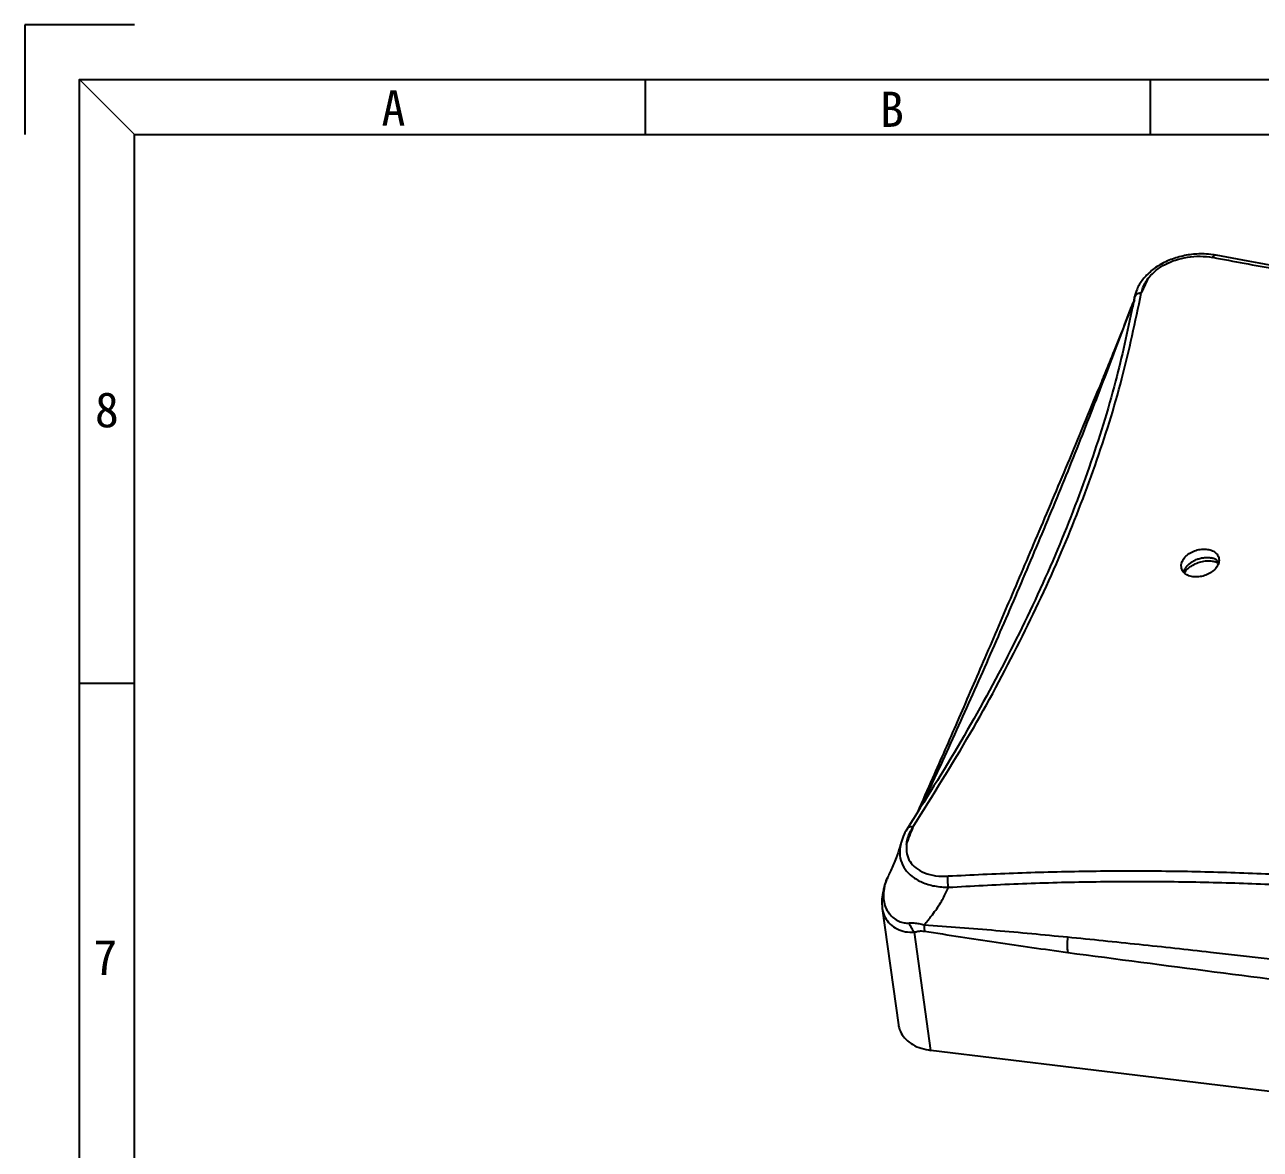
# Model space of a CAD drawing. Header units: millimetres. Extents: x 52832 to 53470, y -6025 to -5739.
# Drawn here: x 53267.1 to 53343.8, y -5808.8 to -5739 of the extents above; entities that cross this region are included whole.
import ezdxf
from ezdxf.enums import TextEntityAlignment as Align

# ---------------------------------------------------------------- set-up
doc = ezdxf.new("R2010")
doc.units = ezdxf.units.MM
doc.layers.get('0').update_dxf_attribs({"linetype": 'CONTINUOUS'})
doc.layers.add('moldbase', color=7, linetype='CONTINUOUS', lineweight=20)
doc.styles.add('宋体', font='SimSun.ttf', dxfattribs={"width": 0.7})

# ---------------------------------------------------------------- blocks, each defined once
blk = doc.blocks.new('sa3l')
at = {"color": 8}
for p, q in [((9.094947017729282e-13, 489.8880000000004), (9.094947017729282e-13, 478.2240000000002)), ((11.66400000000067, 489.8880000000004), (9.094947017729282e-13, 489.8880000000004))]:
    blk.add_line(p, q, dxfattribs=at)
for p, q in [((65.90160000000014, 484.0560000000005), (65.90160000000014, 478.2240000000002)), ((119.5560000000005, 484.0559999999996), (119.5560000000005, 478.2240000000002)), ((11.66400000000067, 419.9040000000005), (5.832000000000335, 419.9040000000005))]:
    blk.add_line(p, q)
for points in [[(5.83199999999988, 5.832000000000335), (5.832000000000789, 484.0560000000005), (340.5888, 484.0559999999996), (340.5887999999995, 5.831999999999425)], [(11.66399999999976, 11.66399999999976), (11.66400000000021, 478.2240000000002), (334.7568000000006, 478.2240000000002), (334.7567999999997, 11.66399999999976)]]:
    blk.add_lwpolyline(points, close=True)
at = {"layer": 'moldbase'}
blk.add_line((11.66400000000067, 478.2240000000002), (5.832000000000789, 484.0560000000005), dxfattribs=at)
at = {"style": '宋体'}
for s, p in [('A', (39.1734086758679, 481.0400943281934)), ('B', (92.13628136204079, 480.9039632584236)), ('8', (8.729994158632508, 448.9528305957665)), ('7', (8.560834731509658, 390.7975835757311))]:
    blk.add_text(s, height=3.732480000000002, dxfattribs=at).set_placement(p, align=Align.MIDDLE)

msp = doc.modelspace()

# ---------------------------------------------------------------- linework, layer by layer
at = {"color": 7, "linetype": 'Continuous'}
for p, q in [((53341.10543681101, -5753.289564720833), (53341.10291498153, -5753.289114348308)), ((53336.45414740485, -5755.641301794383), (53336.46317240596, -5755.614079250033)), ((53335.84601530328, -5756.486668101008), (53335.84603811033, -5756.486609676534)), ((53335.84603811033, -5756.486609676534), (53335.85686393185, -5756.461031226383)), ((53335.96066444222, -5756.227883145383), (53335.96162969718, -5756.225957370008)), ((53333.99280394785, -5761.107873159383), (53333.99252114543, -5761.108562868309)), ((53321.94620961091, -5788.860860443134), (53321.94652790423, -5788.860365509283)), ((53322.28066840035, -5788.808973760283), (53322.28745401898, -5788.782142382708)), ((53321.51064802313, -5789.836923982208), (53321.50752614423, -5789.849211400733)), ((53320.68055261306, -5791.970165417183), (53320.6806536412, -5791.969944316208)), ((53320.43272976101, -5792.704330631408), (53320.43268362468, -5792.704514287659)), ((53320.35406025543, -5793.867566506883), (53321.36586259223, -5801.099820094359)), ((53323.38697073453, -5802.691229892309), (53322.35946209686, -5795.346709366058)), ((53396.50011213548, -5811.539388654834), (53323.38697073453, -5802.691229892309))]:
    msp.add_line(p, q, dxfattribs=at)
for points in [[(53340.90203555318, -5753.256089547383), (53340.36261142403, -5753.208699696383), (53339.46766623503, -5753.254309051358), (53338.59262933231, -5753.450154510908), (53337.78678454868, -5753.783901866933), (53337.09829956466, -5754.238902155558), (53336.78327185036, -5754.527802444083)], [(53336.9245580589, -5754.667006313408), (53337.38667264563, -5754.214086187508), (53337.94111528448, -5753.853267185184), (53338.57704722281, -5753.585501632433), (53339.31481148543, -5753.408016883958), (53340.11377322551, -5753.346386489033), (53340.88396092549, -5753.417744009334)], [(53340.88457855062, -5753.414490453383), (53344.82166972517, -5754.146495876708), (53348.7986878743, -5754.853811173958), (53352.8185393542, -5755.534668900008), (53354.84485003238, -5755.864511515733), (53356.88220959483, -5756.186933552784), (53358.93096637891, -5756.501872383983), (53360.99114199743, -5756.809391067984), (53365.14406518293, -5757.401814934883), (53369.33759274247, -5757.963495082809), (53373.56830981778, -5758.493715466509), (53377.83398659417, -5758.992018451733), (53382.13301988945, -5759.458382812058), (53386.46293796978, -5759.892744461334), (53388.63871562355, -5760.097904682083), (53390.8213029114, -5760.295040861033), (53393.01060919344, -5760.484068263858), (53395.20643598025, -5760.665074079258), (53399.61590810911, -5761.004029458383), (53404.0464949668, -5761.313940769808), (53408.49479780408, -5761.596828267758)], [(53341.10291578425, -5753.289109597358), (53341.06632188625, -5753.287863909159), (53341.02406320931, -5753.297134380983), (53340.98017308098, -5753.319547782083), (53340.93431068035, -5753.357849756633), (53340.88613518231, -5753.414785954433)], [(53341.1026613637, -5753.289586465959), (53340.90203555318, -5753.256089547383)], [(53408.57057647673, -5761.453950180158), (53396.68490586601, -5760.631545299108), (53385.03810301853, -5759.600169028883), (53373.73166005042, -5758.356831773708), (53362.66858696717, -5756.892987680033), (53351.76670100303, -5755.195849810283), (53341.10543673802, -5753.289565105209)], [(53336.78327185036, -5754.527802444083), (53336.55865323697, -5754.785439283958), (53336.18938364722, -5755.401352636058), (53336.02517676338, -5755.932404925158)], [(53336.45919099548, -5755.613730808283), (53336.55313882681, -5755.288617742358), (53336.71033506975, -5754.970683127283), (53336.92454847894, -5754.667003487632)], [(53336.46646096561, -5755.615661208159), (53336.58137993693, -5755.376994341933), (53336.92453704001, -5754.666996125783)], [(53322.28745401899, -5788.782142382708), (53325.83741341942, -5782.970237617733), (53328.9055325994, -5777.285984048408), (53331.47852134366, -5771.764631212208), (53333.58354804196, -5766.342232286108), (53335.249067823, -5760.948483281933), (53336.45414740485, -5755.641301794383)], [(53336.02565263875, -5755.928944865183), (53335.92289722533, -5756.474354692733)], [(53335.99923623379, -5756.194424196083), (53336.00935267118, -5756.153563180358), (53336.03050052949, -5756.087834674508), (53336.03363328975, -5756.078878201283), (53336.01374933596, -5756.120237779583), (53335.96316463353, -5756.226747447233)], [(53336.02572381039, -5755.929470601684), (53336.03748574148, -5755.885855794609), (53336.06672378408, -5755.824196866984), (53336.15685279428, -5755.724138646008), (53336.28550133722, -5755.652385873683), (53336.3656520712, -5755.628139304733), (53336.45919099691, -5755.613730825758)], [(53335.91766040725, -5756.501460801833), (53334.85495638451, -5761.107447052358), (53333.2096072788, -5766.462623427157), (53331.10008415636, -5771.913510499659), (53328.51508135028, -5777.468569959833), (53325.44208924285, -5783.151617501258), (53322.07904806006, -5788.654677304809)], [(53335.8462626883, -5756.485992171833), (53335.33960205992, -5757.769927822733), (53334.68716408237, -5759.400364165808), (53334.11432098163, -5760.813989265833)], [(53334.20432107515, -5760.849146295083), (53335.03585919033, -5758.637702319083), (53335.84697265038, -5756.486963214458)], [(53335.85624216955, -5756.460794190608), (53335.8460381098, -5756.486609676308)], [(53335.84697265038, -5756.486963214458), (53335.85725937003, -5756.460167617508)], [(53335.85601537053, -5756.460682624957), (53335.85821143263, -5756.458806706058)], [(53335.85686393186, -5756.461031226383), (53335.954898202, -5756.239469143433)], [(53335.85821143263, -5756.458806706058), (53335.92336448133, -5756.387570716733)], [(53335.92289722533, -5756.474354692733), (53335.91766040725, -5756.501460801833)], [(53335.92336448133, -5756.387570716733), (53335.92962002388, -5756.378385836783)], [(53335.954898202, -5756.239469143433), (53335.9565142054, -5756.236207916033), (53335.9606644162, -5756.227883132408)], [(53333.99280476821, -5761.107873495233), (53331.98486818755, -5765.949261365333), (53330.08886875088, -5770.446734253833), (53328.31733631397, -5774.607645608033), (53326.63238833531, -5778.535742450783), (53325.01771222756, -5782.267516631483), (53323.48441912838, -5785.770872510558), (53322.53995698247, -5787.897749106158)], [(53322.9169351386, -5787.279801058959), (53323.86135802231, -5785.261231532708), (53324.87413119383, -5783.053798381358), (53326.84877029275, -5778.631476543458), (53328.76902339601, -5774.197613185434), (53330.64331839653, -5769.752206026383), (53332.46151685133, -5765.299352091083), (53334.20310541777, -5760.850012153133)], [(53333.9983432161, -5761.094896964558), (53333.99280485092, -5761.107873530634)], [(53334.11432098163, -5760.813989265833), (53333.99379116011, -5761.109242898483)], [(53334.20310778132, -5760.850013055008), (53334.07470893303, -5760.970146146333), (53333.9983432161, -5761.094896964558)], [(53338.95343682903, -5772.728826289733), (53338.93697274345, -5772.586906748483), (53338.99613124961, -5772.316397927333), (53339.16419735716, -5772.055024319859), (53339.42481957247, -5771.828256714308), (53339.75263814671, -5771.658222638333), (53340.11566079243, -5771.561583992108), (53340.4785751698, -5771.547999754733)], [(53339.09065264073, -5772.973462312133), (53339.12599680766, -5772.867296284133), (53339.21678768491, -5772.700599036008), (53339.34752879386, -5772.543121694333), (53339.51229357525, -5772.400241318408), (53339.70477319494, -5772.276948180233), (53339.80943455883, -5772.224206287383), (53339.9186588199, -5772.178232559383), (53340.03098506403, -5772.139751033408), (53340.14483451466, -5772.109118908583), (53340.37324144155, -5772.071696979608), (53340.59615640518, -5772.066555010883), (53340.60359731974, -5772.066957353182), (53340.60370374661, -5772.066963393833)], [(53341.2672046623, -5772.088501465133), (53341.28362842323, -5772.230330793083), (53341.22439433425, -5772.500721930308), (53341.05630962797, -5772.762234909608), (53340.79569950168, -5772.989358676508), (53340.46789433077, -5773.159814295308), (53340.1048989444, -5773.256753004834), (53339.74238367525, -5773.270631661908)], [(53340.47855192565, -5771.547903405608), (53340.80500882149, -5771.618566244108), (53341.06331668777, -5771.766584401058), (53341.22818186988, -5771.977391588483), (53341.2672046623, -5772.088501465133)], [(53340.60370438718, -5772.066952058708), (53340.70313731702, -5772.076261176083), (53340.80584716585, -5772.094268280758)], [(53341.07684969123, -5772.195994944533), (53340.99327080092, -5772.154380320409), (53340.90293249093, -5772.120430173009), (53340.805854162, -5772.094236656933)], [(53341.14259474268, -5772.237671890583), (53341.07684969123, -5772.195994944533)], [(53339.74238367525, -5773.270631661908), (53339.41583777947, -5773.199711557058), (53339.15747919458, -5773.051356506108), (53338.99252689421, -5772.840157842458), (53338.95343682903, -5772.728826289733)], [(53339.13610547453, -5773.026311324558), (53339.14880702408, -5773.002778106408), (53339.29153121303, -5772.814335380032), (53339.51242932984, -5772.625939002758), (53339.81004960945, -5772.455402598908), (53340.16324671856, -5772.331355884133), (53340.5259249696, -5772.274460375633), (53340.84989839396, -5772.284509849883), (53340.9849731589, -5772.309869254434)], [(53340.98506804126, -5772.309888439509), (53341.09287885862, -5772.342546669308), (53341.24382180701, -5772.415875150683)], [(53341.26121430753, -5772.343454936558), (53341.15119906795, -5772.243845475458), (53341.14259474268, -5772.237671890583)], [(53321.9472231015, -5788.861529353658), (53321.72003492701, -5789.267037248183), (53321.52496207365, -5789.783378774783)], [(53321.86479699563, -5789.904012795007), (53322.07256896486, -5789.355971171934), (53322.28066840035, -5788.808973760283)], [(53321.86486055992, -5789.904113779883), (53321.93721006413, -5789.540732054933), (53322.07392622912, -5789.172592423733), (53322.27400987155, -5788.808597942559)], [(53322.07904806006, -5788.654677304809), (53321.94652946993, -5788.860366519758)], [(53321.94653931136, -5788.860372847358), (53321.95096183178, -5788.853980985408), (53321.98118781376, -5788.825116892133), (53322.02063654378, -5788.804610140208), (53322.06823337453, -5788.791338149283), (53322.12510663144, -5788.786472140958), (53322.19308815453, -5788.791672066458), (53322.27400977862, -5788.808597875808)], [(53321.50790169818, -5789.848940011433), (53321.4478291035, -5790.066502705583), (53321.21619418478, -5790.733358114033), (53320.88503680757, -5791.517899837733), (53320.73773693651, -5791.843082945558)], [(53321.50772713494, -5789.849261782583), (53321.44434503018, -5790.274762244858), (53321.51716453845, -5790.889234597058), (53321.77683212596, -5791.429619624333), (53322.21706139085, -5791.884821742383), (53322.8315164008, -5792.243822984033), (53323.60013003408, -5792.477062359833), (53324.48105353823, -5792.558549107358)], [(53321.52496207365, -5789.783378774783), (53321.51067456796, -5789.836930786958)], [(53321.86479699563, -5789.904012795007), (53321.88994499243, -5790.479435312183), (53322.08582444363, -5790.960426953633), (53322.4416940734, -5791.349742187058), (53322.97550674396, -5791.654435380008), (53323.6722801783, -5791.839409034933), (53324.45048750829, -5791.872941754383)], [(53320.6805527227, -5791.970165467283), (53320.58263659817, -5792.209924039958), (53320.48594603291, -5792.507904248033), (53320.43274245536, -5792.704352655534)], [(53320.4807738442, -5792.630205289658), (53320.54186599203, -5792.368054387133), (53320.61193262853, -5792.140673858558), (53320.68055162523, -5791.970164965758)], [(53320.68863808391, -5791.950448007408), (53320.67987544383, -5791.969596102083)], [(53320.72550421436, -5791.869852074783), (53320.68863808391, -5791.950448007408)], [(53320.73773693651, -5791.843082945558), (53320.72550421436, -5791.869852074783)], [(53324.48105355308, -5792.558549103458), (53324.46142036748, -5792.471689355483), (53324.44728738428, -5792.385231690158), (53324.43186346643, -5792.213255163609), (53324.43199949708, -5792.042416130483), (53324.43848853668, -5791.957466016083), (53324.45047777912, -5791.872917991308)], [(53392.0577222631, -5800.058661397283), (53388.00584130735, -5798.847878454982), (53383.9289464098, -5797.725722661234), (53379.82477936366, -5796.693872457307), (53377.76214392093, -5796.212458304258), (53375.69234838451, -5795.754410410657), (53373.61501560016, -5795.319766133933), (53371.53008914306, -5794.908444956182), (53367.33910676423, -5794.156170004958), (53363.12272248008, -5793.498389085158), (53358.88428709335, -5792.935916257658), (53354.62615465507, -5792.469276379508), (53350.35010663553, -5792.098502221208), (53346.05863308367, -5791.823677790858), (53343.90788092072, -5791.722273754958), (53341.75419130365, -5791.644890124983), (53339.59764439381, -5791.591647884033), (53337.43842456675, -5791.562467448332), (53333.11369982835, -5791.575136093058), (53328.78322937483, -5791.680595643483), (53324.45068662795, -5791.876530337809)], [(53320.43264133488, -5792.704503532433), (53320.35369294736, -5793.142292450858), (53320.34501603415, -5793.720399108158), (53320.36114383961, -5793.867578253458)], [(53320.46397694867, -5792.708337924983), (53320.43220493936, -5792.992124506658), (53320.44990611902, -5793.381640768058), (53320.5598388265, -5793.792366550058)], [(53320.48077384428, -5792.630205289433), (53320.44318253987, -5792.676890097608), (53320.43281929151, -5792.704353286433)], [(53320.47890977081, -5792.629621043933), (53320.46397694867, -5792.708337924983)], [(53322.9619494009, -5794.911873897383), (53323.09760871952, -5794.744270641833), (53323.25344317487, -5794.547698587608), (53323.40219335912, -5794.354334112832), (53323.6785368442, -5793.976222462133), (53324.14512255556, -5793.246205125309), (53324.48126054378, -5792.558632646334)], [(53324.48005646677, -5792.554749024158), (53328.79485255031, -5792.335915903958), (53333.10932466458, -5792.216701077008), (53337.41968171388, -5792.196107964684), (53339.5720209168, -5792.222493957232), (53341.72172491605, -5792.273177248208), (53343.86860012245, -5792.348147185809), (53346.01263302708, -5792.447445814058), (53350.29091529926, -5792.718875151383), (53354.55403796805, -5793.087160044833), (53358.79943448219, -5793.551998410383), (53363.02527669083, -5794.113213158033), (53367.22919928765, -5794.770417061059), (53371.40782811272, -5795.523001019033), (53373.48661105942, -5795.934873038858), (53375.55781863324, -5796.370366577858), (53377.62148640738, -5796.829403184608), (53379.6779915361, -5797.312033937033), (53383.77000397951, -5798.348588443283), (53387.73808553461, -5799.452887707384)], [(53320.35432255451, -5793.869415438083), (53320.36676451751, -5793.946129704533), (53320.53682322565, -5794.432543665683), (53320.84622539389, -5794.838755872083), (53321.27666973015, -5795.141676281708), (53321.79620208061, -5795.316279115958), (53322.35946209686, -5795.346709366058)], [(53320.5598388265, -5793.792366550058), (53320.77787179397, -5794.176307239308), (53321.07065011914, -5794.471812323934), (53321.38928410343, -5794.662962376083), (53321.711823792, -5794.763681873933), (53322.02363432664, -5794.786957123133)], [(53322.02445701663, -5794.786483855282), (53322.17493507353, -5795.086310467807), (53322.35946209655, -5795.346709366208)], [(53322.96171023873, -5794.911144038858), (53322.65942545891, -5794.837990337108), (53322.34364934863, -5794.794370890233), (53322.02445701694, -5794.786483855133)], [(53331.87000847006, -5795.664100320532), (53327.41495934918, -5795.253778027582), (53322.96170977613, -5794.911165624158)], [(53322.9617102238, -5794.911159010433), (53322.96306810113, -5795.012245332083), (53322.98467655715, -5795.285253059033)], [(53322.35946209686, -5795.346709366058), (53322.56808105931, -5795.292805654733), (53322.77844093345, -5795.270599489808), (53322.98449504155, -5795.283942648083)], [(53322.9842935464, -5795.285191247333), (53327.43818133136, -5795.971246095984), (53331.88301584905, -5796.605465531333)], [(53331.87001579074, -5795.664030458858), (53331.84500545306, -5796.172118533507), (53331.85625092628, -5796.403113301282), (53331.88276622925, -5796.607342105808)], [(53393.71661035253, -5803.473907359458), (53389.31926532753, -5802.745421871983), (53384.93618585183, -5802.086129928758), (53380.54530751253, -5801.471041280783), (53376.14656254165, -5800.883864193083), (53367.32873797065, -5799.756462939908), (53358.48989406661, -5798.671032996608), (53349.63465635805, -5797.615125475208), (53340.76222744125, -5796.601650767033), (53336.31881249678, -5796.118744157708), (53331.87001442641, -5795.664044372708)], [(53331.88275423345, -5796.607351816058), (53350.09310123986, -5798.966245396583), (53366.43254819941, -5800.944231205958), (53380.91941663253, -5802.602623718483), (53393.78497331881, -5803.852222743233)], [(53321.36598897368, -5801.100630040283), (53321.37707497636, -5801.168514511432), (53321.53719337336, -5801.616434989508), (53321.83600334888, -5802.010350757133), (53322.25868129296, -5802.330720555084), (53322.78434318746, -5802.561562997108), (53323.38697073452, -5802.691229892308)]]:
    msp.add_spline(points, degree=3, dxfattribs=at)

# ---------------------------------------------------------------- block references
at = {"xscale": 0.5848199999961071, "yscale": 0.5848200000002544, "zscale": 0.58482}
msp.add_blockref('sa3l', (53267.07873177427, -6025.458721250438), dxfattribs=at)

doc.saveas('drawing.dxf')
